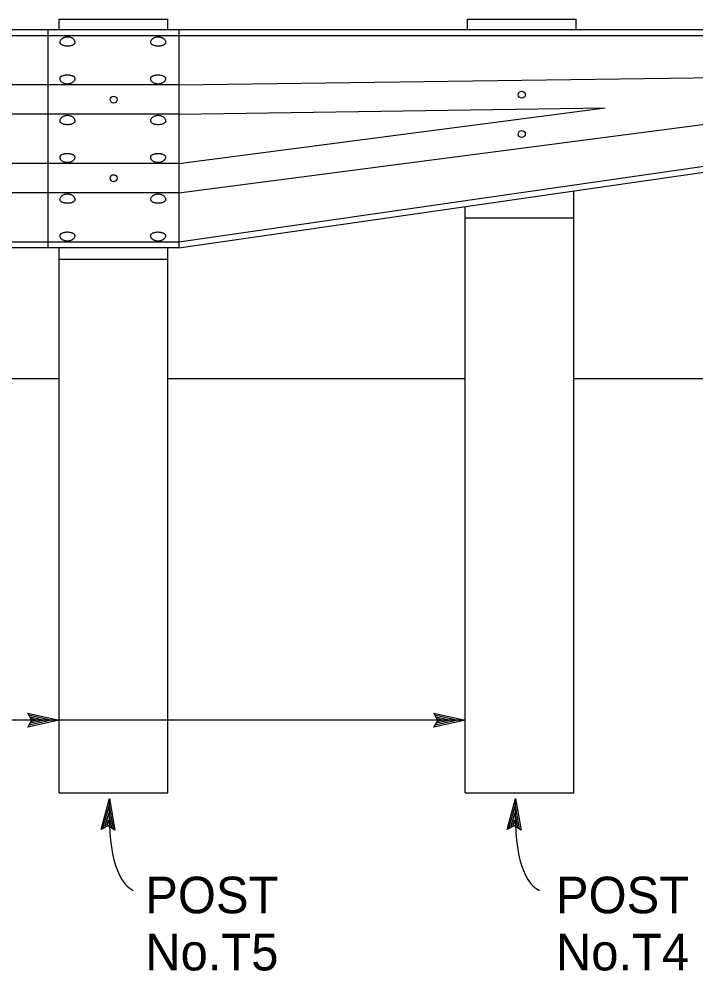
# Model space of a CAD drawing. Extents: x -894 to 866, y -476 to 714.
# Drawn here: x -311.5 to -182, y 379.6 to 561.7 of the extents above; entities that cross this region are included whole.
import ezdxf

# ---------------------------------------------------------------- set-up
doc = ezdxf.new("R2010")
doc.units = 0
for name, color, linetype in [('56 Stage 3 Anno', 7, 'Continuous'), ('57 Undefined', 7, 'Continuous'), ('60 Nongeo Data', 7, 'Continuous')]:
    doc.layers.add(name, color=color, linetype=linetype)

msp = doc.modelspace()

# ---------------------------------------------------------------- linework, layer by layer
at = {"layer": '56 Stage 3 Anno'}
for p, q in [((-309.07, 427.57), (-309.87, 428.91)), ((-309.87, 428.91), (-309.87, 428.91)), ((-309.87, 428.91), (-303.87, 427.57)), ((-309.65, 428.56), (-305.25, 427.57)), ((-309.42, 428.2), (-306.63, 427.57)), ((-231.37, 427.57), (-232.17, 428.91)), ((-232.17, 428.91), (-232.17, 428.91)), ((-232.17, 428.91), (-226.17, 427.57)), ((-231.95, 428.56), (-227.55, 427.57)), ((-231.72, 428.2), (-228.93, 427.57)), ((-226.17, 427.57), (-585.77, 427.57)), ((-303.87, 427.57), (-309.87, 426.24)), ((-309.87, 426.24), (-309.07, 427.57)), ((-309.87, 426.24), (-309.87, 426.24)), ((-305.26, 427.57), (-309.64, 426.6)), ((-306.63, 427.57), (-309.46, 426.95)), ((-309.24, 427.85), (-308.01, 427.57)), ((-308.01, 427.57), (-309.22, 427.31)), ((-303.87, 427.57), (-303.87, 427.57)), ((-226.17, 427.57), (-232.17, 426.24)), ((-232.17, 426.24), (-231.37, 427.57)), ((-232.17, 426.24), (-232.17, 426.24)), ((-227.56, 427.57), (-231.94, 426.6)), ((-228.93, 427.57), (-231.76, 426.95)), ((-231.54, 427.85), (-230.32, 427.57)), ((-230.32, 427.57), (-231.52, 427.31)), ((-226.17, 427.57), (-226.17, 427.57)), ((-295.85, 406.62), (-294.22, 412.55)), ((-294.22, 412.55), (-294.22, 412.55)), ((-294.22, 412.55), (-293.18, 406.49)), ((-218.15, 406.62), (-216.52, 412.55)), ((-216.52, 412.55), (-216.52, 412.55)), ((-216.52, 412.55), (-215.48, 406.49)), ((-295.48, 406.82), (-294.29, 411.17)), ((-295.11, 407.03), (-294.36, 409.79)), ((-294.36, 409.79), (-293.86, 406.93)), ((-294.28, 411.16), (-293.53, 406.74)), ((-217.78, 406.82), (-216.59, 411.17)), ((-217.41, 407.03), (-216.66, 409.79)), ((-216.66, 409.79), (-216.16, 406.93)), ((-216.59, 411.16), (-215.83, 406.74)), ((-294.75, 407.19), (-294.42, 408.41)), ((-294.42, 408.41), (-294.21, 407.19)), ((-217.05, 407.19), (-216.72, 408.41)), ((-216.72, 408.41), (-216.51, 407.19)), ((-294.47, 407.35), (-295.85, 406.62)), ((-295.85, 406.62), (-295.85, 406.62)), ((-293.18, 406.49), (-294.47, 407.35)), ((-293.18, 406.49), (-293.18, 406.49)), ((-216.77, 407.35), (-218.15, 406.62)), ((-218.15, 406.62), (-218.15, 406.62)), ((-215.48, 406.49), (-216.77, 407.35)), ((-215.48, 406.49), (-215.48, 406.49))]:
    msp.add_line(p, q, dxfattribs=at)
for centre in [(-274.24, 439.82), (-196.54, 439.82)]:
    msp.add_ellipse(centre, major_axis=(14.78, 45.15), ratio=0.3001, start_param=2.313841, end_param=3.09253, dxfattribs=at)
at = {"layer": '60 Nongeo Data'}
for p, q in [((-303.87, 561.67), (-283.04, 561.67)), ((-303.87, 559.59), (-303.87, 561.67)), ((-283.04, 559.59), (-283.04, 561.67)), ((-225.75, 561.67), (-204.91, 561.67)), ((-225.75, 559.59), (-225.75, 561.67)), ((-204.91, 559.59), (-204.91, 561.67)), ((370.97, 559.59), (-678.22, 559.59)), ((-305.95, 517.92), (-305.95, 559.59)), ((-280.95, 559.59), (-280.95, 517.92)), ((370.97, 558.49), (-587.42, 558.49)), ((-280.95, 549.07), (-150.75, 550.86)), ((-280.95, 549.07), (-587.42, 549.07)), ((-280.95, 528.43), (-150.75, 545.41)), ((-280.95, 534.04), (-199.38, 544.68)), ((-280.95, 543.46), (-199.38, 544.68)), ((-280.95, 543.46), (-587.42, 543.46)), ((-150.75, 537.78), (-280.95, 519.01)), ((-280.95, 517.92), (-150.75, 536.68)), ((-280.95, 534.04), (-587.42, 534.04)), ((-280.95, 528.43), (-587.42, 528.43)), ((-205.34, 413.62), (-205.34, 528.81)), ((-226.17, 413.62), (-226.17, 525.81)), ((-226.17, 523.65), (-205.34, 523.65)), ((-280.95, 519.01), (-587.42, 519.01)), ((-280.95, 517.92), (-647.19, 517.92)), ((-303.87, 413.62), (-303.87, 517.92)), ((-283.04, 413.62), (-283.04, 517.92)), ((-303.87, 515.77), (-283.04, 515.77)), ((-361.16, 492.92), (-303.87, 492.92)), ((-283.04, 492.92), (-226.17, 492.92)), ((-205.34, 492.92), (-147.62, 492.92)), ((-303.87, 413.62), (-283.04, 413.62)), ((-226.17, 413.62), (-205.34, 413.62))]:
    msp.add_line(p, q, dxfattribs=at)
for centre in [(-293.45, 546.27), (-215.33, 547.2), (-215.33, 539.67), (-293.45, 531.23)]:
    msp.add_circle(centre, 0.668, dxfattribs=at)
for centre, radius, start, end in [((-303.01, 557.2), 0.727, 163.9857, 179.9207), ((-302.92, 557.17), 0.812, 149.0712, 163.8702), ((-302.78, 557.09), 0.979, 135.9685, 149.0384), ((-302.61, 556.93), 1.21, 124.6619, 135.994), ((-302.46, 556.7), 1.48, 114.8077, 124.7095), ((-302.34, 556.46), 1.75, 105.9916, 114.857), ((-302.28, 556.26), 1.97, 97.8295, 106.0365), ((-302.27, 556.14), 2.09, 89.9804, 97.8701), ((-302.26, 556.14), 2.09, 82.1299, 90.0196), ((-302.25, 556.26), 1.97, 73.9635, 82.1705), ((-302.19, 556.46), 1.75, 65.143, 74.0084), ((-302.07, 556.7), 1.48, 55.2905, 65.1923), ((-301.92, 556.93), 1.21, 44.006, 55.3381), ((-301.75, 557.09), 0.979, 30.9616, 44.0315), ((-301.61, 557.17), 0.812, 16.1298, 30.9288), ((-301.52, 557.2), 0.727, 0.0793, 16.0143), ((-285.65, 557.2), 0.727, 163.9857, 179.9207), ((-285.57, 557.17), 0.812, 149.0712, 163.8702), ((-285.43, 557.09), 0.979, 135.9685, 149.0384), ((-285.26, 556.93), 1.21, 124.6619, 135.994), ((-285.1, 556.7), 1.48, 114.8077, 124.7096), ((-284.99, 556.46), 1.75, 105.9916, 114.857), ((-284.93, 556.26), 1.97, 97.8295, 106.0365), ((-284.91, 556.14), 2.09, 89.9804, 97.8701), ((-284.91, 556.14), 2.09, 82.1299, 90.0196), ((-284.89, 556.26), 1.97, 73.9635, 82.1705), ((-284.83, 556.46), 1.75, 65.143, 74.0084), ((-284.72, 556.7), 1.48, 55.2904, 65.1923), ((-284.56, 556.93), 1.21, 44.006, 55.3381), ((-284.39, 557.09), 0.979, 30.9616, 44.0315), ((-284.25, 557.17), 0.812, 16.1298, 30.9288), ((-284.17, 557.2), 0.727, 0.0792, 16.0143), ((-303.42, 557.2), 0.31, 180.4447, 204.6309), ((-303.3, 557.26), 0.45, 204.9597, 223.8576), ((-303.07, 557.47), 0.756, 223.6665, 237.0449), ((-302.81, 557.87), 1.23, 236.8215, 246.471), ((-302.57, 558.42), 1.83, 246.3241, 253.7271), ((-302.39, 559.01), 2.45, 253.637, 259.7266), ((-302.29, 559.52), 2.97, 259.6679, 265.0287), ((-302.27, 559.81), 3.26, 264.9851, 270.0196), ((-302.26, 559.81), 3.26, 269.9804, 275.0149), ((-302.24, 559.52), 2.97, 274.9713, 280.3321), ((-302.14, 559.01), 2.45, 280.2734, 286.363), ((-301.96, 558.42), 1.83, 286.2729, 293.6759), ((-301.72, 557.87), 1.23, 293.529, 303.1785), ((-301.46, 557.47), 0.756, 302.9551, 316.3335), ((-301.23, 557.26), 0.45, 316.1424, 335.0403), ((-301.11, 557.2), 0.31, 335.3691, 359.5553), ((-286.07, 557.2), 0.31, 180.4447, 204.6309), ((-285.94, 557.26), 0.45, 204.9597, 223.8576), ((-285.72, 557.47), 0.756, 223.6665, 237.0449), ((-285.46, 557.87), 1.23, 236.8215, 246.4711), ((-285.21, 558.42), 1.83, 246.3241, 253.7271), ((-285.03, 559.01), 2.45, 253.637, 259.7266), ((-284.94, 559.52), 2.97, 259.6679, 265.0287), ((-284.91, 559.81), 3.26, 264.9851, 270.0196), ((-284.91, 559.81), 3.26, 269.9804, 275.0149), ((-284.88, 559.52), 2.97, 274.9713, 280.3321), ((-284.79, 559.01), 2.45, 280.2734, 286.363), ((-284.61, 558.42), 1.83, 286.2729, 293.6759), ((-284.37, 557.87), 1.23, 293.5289, 303.1785), ((-284.1, 557.47), 0.756, 302.9551, 316.3335), ((-283.88, 557.26), 0.45, 316.1424, 335.0403), ((-283.75, 557.2), 0.31, 335.3691, 359.5553), ((-303.45, 550.3), 0.299, 154.9161, 179.5263), ((-303.06, 550.3), 0.693, 180.0889, 196.3945), ((-303.33, 550.24), 0.441, 135.5458, 154.5823), ((-302.98, 550.33), 0.783, 196.5211, 211.5634), ((-303.1, 550.02), 0.752, 122.4251, 135.7582), ((-302.84, 549.61), 1.24, 113.1117, 122.6588), ((-302.59, 549.05), 1.86, 105.9691, 113.2615), ((-302.41, 548.44), 2.49, 100.076, 106.0596), ((-302.32, 547.91), 3.03, 94.8743, 100.1345), ((-302.29, 547.61), 3.33, 89.9806, 94.9176), ((-302.29, 547.61), 3.33, 85.0824, 90.0194), ((-302.26, 547.91), 3.03, 79.8655, 85.1257), ((-302.16, 548.44), 2.49, 73.9404, 79.924), ((-301.98, 549.05), 1.86, 66.7385, 74.0309), ((-301.74, 549.61), 1.24, 57.3412, 66.8883), ((-301.47, 550.02), 0.752, 44.2418, 57.5748), ((-301.25, 550.24), 0.441, 25.4177, 44.4542), ((-301.6, 550.33), 0.783, 328.4366, 343.4789), ((-301.12, 550.3), 0.299, 0.4737, 25.0839), ((-301.51, 550.3), 0.693, 343.6055, 359.9111), ((-286.1, 550.3), 0.299, 154.9161, 179.5263), ((-285.71, 550.3), 0.693, 180.0889, 196.3945), ((-285.97, 550.24), 0.441, 135.5458, 154.5823), ((-285.62, 550.33), 0.783, 196.5211, 211.5634), ((-285.75, 550.02), 0.752, 122.4251, 135.7582), ((-285.48, 549.61), 1.24, 113.1117, 122.6588), ((-285.24, 549.05), 1.86, 105.9691, 113.2615), ((-285.06, 548.44), 2.49, 100.076, 106.0596), ((-284.96, 547.91), 3.03, 94.8743, 100.1345), ((-284.93, 547.61), 3.33, 89.9806, 94.9176), ((-284.93, 547.61), 3.33, 85.0824, 90.0194), ((-284.9, 547.91), 3.03, 79.8655, 85.1257), ((-284.81, 548.44), 2.49, 73.9404, 79.924), ((-284.63, 549.05), 1.86, 66.7385, 74.0309), ((-284.38, 549.61), 1.24, 57.3412, 66.8883), ((-284.12, 550.02), 0.752, 44.2418, 57.5749), ((-283.89, 550.24), 0.441, 25.4177, 44.4542), ((-284.24, 550.33), 0.783, 328.4366, 343.4789), ((-283.76, 550.3), 0.299, 0.4737, 25.0839), ((-284.16, 550.3), 0.693, 343.6055, 359.9111), ((-302.83, 550.42), 0.958, 211.5946, 224.7451), ((-302.65, 550.6), 1.21, 224.7131, 235.9997), ((-302.49, 550.84), 1.49, 235.9464, 245.7268), ((-302.37, 551.09), 1.78, 245.6739, 254.3782), ((-302.31, 551.31), 2.01, 254.3315, 262.3588), ((-302.29, 551.44), 2.14, 262.317, 270.02), ((-302.29, 551.44), 2.14, 269.98, 277.683), ((-302.27, 551.31), 2.01, 277.6412, 285.6685), ((-302.2, 551.09), 1.78, 285.6218, 294.3261), ((-302.09, 550.84), 1.49, 294.2732, 304.0536), ((-301.92, 550.6), 1.21, 304.0003, 315.2869), ((-301.75, 550.42), 0.958, 315.2549, 328.4054), ((-285.47, 550.42), 0.958, 211.5946, 224.7451), ((-285.3, 550.6), 1.21, 224.7131, 235.9997), ((-285.13, 550.84), 1.49, 235.9464, 245.7268), ((-285.01, 551.09), 1.78, 245.6739, 254.3782), ((-284.95, 551.31), 2.01, 254.3315, 262.3588), ((-284.93, 551.44), 2.14, 262.317, 270.02), ((-284.93, 551.44), 2.14, 269.98, 277.683), ((-284.91, 551.31), 2.01, 277.6412, 285.6685), ((-284.85, 551.09), 1.78, 285.6218, 294.3261), ((-284.73, 550.84), 1.49, 294.2732, 304.0536), ((-284.57, 550.6), 1.21, 304.0003, 315.2869), ((-284.39, 550.42), 0.958, 315.2549, 328.4054), ((-302.78, 542.06), 0.979, 135.9685, 149.0384), ((-302.61, 541.89), 1.21, 124.6619, 135.994), ((-302.46, 541.67), 1.48, 114.8077, 124.7095), ((-302.34, 541.43), 1.75, 105.9916, 114.857), ((-302.28, 541.22), 1.97, 97.8295, 106.0365), ((-302.27, 541.11), 2.09, 89.9804, 97.8701), ((-302.26, 541.11), 2.09, 82.1299, 90.0196), ((-302.25, 541.22), 1.97, 73.9635, 82.1705), ((-302.19, 541.43), 1.75, 65.143, 74.0084), ((-302.07, 541.67), 1.48, 55.2905, 65.1923), ((-301.92, 541.89), 1.21, 44.006, 55.3381), ((-301.75, 542.06), 0.979, 30.9616, 44.0315), ((-285.43, 542.06), 0.979, 135.9685, 149.0384), ((-285.26, 541.89), 1.21, 124.6619, 135.994), ((-285.1, 541.67), 1.48, 114.8077, 124.7096), ((-284.99, 541.43), 1.75, 105.9916, 114.857), ((-284.93, 541.22), 1.97, 97.8295, 106.0365), ((-284.91, 541.11), 2.09, 89.9804, 97.8701), ((-284.91, 541.11), 2.09, 82.1299, 90.0196), ((-284.89, 541.22), 1.97, 73.9635, 82.1705), ((-284.83, 541.43), 1.75, 65.143, 74.0084), ((-284.72, 541.67), 1.48, 55.2904, 65.1923), ((-284.56, 541.89), 1.21, 44.006, 55.3381), ((-284.39, 542.06), 0.979, 30.9616, 44.0315), ((-303.01, 542.17), 0.727, 163.9857, 179.9207), ((-303.42, 542.17), 0.31, 180.4447, 204.6309), ((-302.92, 542.14), 0.812, 149.0712, 163.8702), ((-303.3, 542.23), 0.45, 204.9597, 223.8576), ((-303.07, 542.44), 0.756, 223.6665, 237.0449), ((-302.81, 542.84), 1.23, 236.8215, 246.471), ((-302.57, 543.39), 1.83, 246.3241, 253.7271), ((-302.39, 543.98), 2.45, 253.637, 259.7266), ((-302.29, 544.49), 2.97, 259.6679, 265.0287), ((-302.27, 544.78), 3.26, 264.9851, 270.0196), ((-302.26, 544.78), 3.26, 269.9804, 275.0149), ((-302.24, 544.49), 2.97, 274.9713, 280.3321), ((-302.14, 543.98), 2.45, 280.2734, 286.363), ((-301.96, 543.39), 1.83, 286.2729, 293.6759), ((-301.72, 542.84), 1.23, 293.529, 303.1785), ((-301.46, 542.44), 0.756, 302.9551, 316.3335), ((-301.61, 542.14), 0.812, 16.1298, 30.9288), ((-301.23, 542.23), 0.45, 316.1424, 335.0403), ((-301.52, 542.17), 0.727, 0.0793, 16.0143), ((-301.11, 542.17), 0.31, 335.3691, 359.5553), ((-285.65, 542.17), 0.727, 163.9857, 179.9207), ((-286.07, 542.17), 0.31, 180.4447, 204.6309), ((-285.57, 542.14), 0.812, 149.0712, 163.8702), ((-285.94, 542.23), 0.45, 204.9597, 223.8576), ((-285.72, 542.44), 0.756, 223.6665, 237.0449), ((-285.46, 542.84), 1.23, 236.8215, 246.4711), ((-285.21, 543.39), 1.83, 246.3241, 253.7271), ((-285.03, 543.98), 2.45, 253.637, 259.7266), ((-284.94, 544.49), 2.97, 259.6679, 265.0287), ((-284.91, 544.78), 3.26, 264.9851, 270.0196), ((-284.91, 544.78), 3.26, 269.9804, 275.0149), ((-284.88, 544.49), 2.97, 274.9713, 280.3321), ((-284.79, 543.98), 2.45, 280.2734, 286.363), ((-284.61, 543.39), 1.83, 286.2729, 293.6759), ((-284.37, 542.84), 1.23, 293.5289, 303.1785), ((-284.1, 542.44), 0.756, 302.9551, 316.3335), ((-284.25, 542.14), 0.812, 16.1298, 30.9288), ((-283.88, 542.23), 0.45, 316.1424, 335.0403), ((-284.17, 542.17), 0.727, 0.0792, 16.0143), ((-283.75, 542.17), 0.31, 335.3691, 359.5553), ((-303.45, 535.27), 0.299, 154.9161, 179.5263), ((-303.33, 535.21), 0.441, 135.5458, 154.5823), ((-303.1, 534.99), 0.752, 122.4251, 135.7582), ((-302.84, 534.58), 1.24, 113.1117, 122.6588), ((-302.59, 534.02), 1.86, 105.9691, 113.2615), ((-302.41, 533.4), 2.49, 100.076, 106.0596), ((-302.32, 532.88), 3.03, 94.8743, 100.1345), ((-302.29, 532.58), 3.33, 89.9806, 94.9176), ((-302.29, 532.58), 3.33, 85.0824, 90.0194), ((-302.26, 532.88), 3.03, 79.8655, 85.1257), ((-302.16, 533.4), 2.49, 73.9404, 79.924), ((-301.98, 534.02), 1.86, 66.7385, 74.0309), ((-301.74, 534.58), 1.24, 57.3412, 66.8883), ((-301.47, 534.99), 0.752, 44.2418, 57.5748), ((-301.25, 535.21), 0.441, 25.4177, 44.4542), ((-301.12, 535.27), 0.299, 0.4737, 25.0839), ((-286.1, 535.27), 0.299, 154.9161, 179.5263), ((-285.97, 535.21), 0.441, 135.5458, 154.5823), ((-285.75, 534.99), 0.752, 122.4251, 135.7582), ((-285.48, 534.58), 1.24, 113.1117, 122.6588), ((-285.24, 534.02), 1.86, 105.9691, 113.2615), ((-285.06, 533.4), 2.49, 100.076, 106.0596), ((-284.96, 532.88), 3.03, 94.8743, 100.1345), ((-284.93, 532.58), 3.33, 89.9806, 94.9176), ((-284.93, 532.58), 3.33, 85.0824, 90.0194), ((-284.9, 532.88), 3.03, 79.8655, 85.1257), ((-284.81, 533.4), 2.49, 73.9404, 79.924), ((-284.63, 534.02), 1.86, 66.7385, 74.0309), ((-284.38, 534.58), 1.24, 57.3412, 66.8883), ((-284.12, 534.99), 0.752, 44.2418, 57.5749), ((-283.89, 535.21), 0.441, 25.4177, 44.4542), ((-283.76, 535.27), 0.299, 0.4737, 25.0839), ((-303.06, 535.27), 0.693, 180.0889, 196.3945), ((-302.98, 535.3), 0.783, 196.5211, 211.5634), ((-302.83, 535.39), 0.958, 211.5946, 224.7451), ((-302.65, 535.57), 1.21, 224.7131, 235.9997), ((-302.49, 535.8), 1.49, 235.9464, 245.7268), ((-302.37, 536.06), 1.78, 245.6739, 254.3782), ((-302.31, 536.28), 2.01, 254.3315, 262.3588), ((-302.29, 536.41), 2.14, 262.317, 270.02), ((-302.29, 536.41), 2.14, 269.98, 277.683), ((-302.27, 536.28), 2.01, 277.6412, 285.6685), ((-302.2, 536.06), 1.78, 285.6218, 294.3261), ((-302.09, 535.8), 1.49, 294.2732, 304.0536), ((-301.92, 535.57), 1.21, 304.0003, 315.2869), ((-301.75, 535.39), 0.958, 315.2549, 328.4054), ((-301.6, 535.3), 0.783, 328.4366, 343.4789), ((-301.51, 535.27), 0.693, 343.6055, 359.9111), ((-285.71, 535.27), 0.693, 180.0889, 196.3945), ((-285.62, 535.3), 0.783, 196.5211, 211.5634), ((-285.47, 535.39), 0.958, 211.5946, 224.7451), ((-285.3, 535.57), 1.21, 224.7131, 235.9997), ((-285.13, 535.8), 1.49, 235.9464, 245.7268), ((-285.01, 536.06), 1.78, 245.6739, 254.3782), ((-284.95, 536.28), 2.01, 254.3315, 262.3588), ((-284.93, 536.41), 2.14, 262.317, 270.02), ((-284.93, 536.41), 2.14, 269.98, 277.683), ((-284.91, 536.28), 2.01, 277.6412, 285.6685), ((-284.85, 536.06), 1.78, 285.6218, 294.3261), ((-284.73, 535.8), 1.49, 294.2732, 304.0536), ((-284.57, 535.57), 1.21, 304.0003, 315.2869), ((-284.39, 535.39), 0.958, 315.2549, 328.4054), ((-284.24, 535.3), 0.783, 328.4366, 343.4789), ((-284.16, 535.27), 0.693, 343.6055, 359.9111), ((-302.28, 526.19), 1.97, 97.8295, 106.0365), ((-302.27, 526.07), 2.09, 89.9804, 97.8701), ((-302.26, 526.07), 2.09, 82.1299, 90.0196), ((-302.25, 526.19), 1.97, 73.9635, 82.1705), ((-284.93, 526.19), 1.97, 97.8295, 106.0365), ((-284.91, 526.07), 2.09, 89.9804, 97.8701), ((-284.91, 526.07), 2.09, 82.1299, 90.0196), ((-284.89, 526.19), 1.97, 73.9635, 82.1705), ((-303.01, 527.14), 0.727, 163.9857, 179.9207), ((-303.42, 527.14), 0.31, 180.4447, 204.6309), ((-302.92, 527.11), 0.812, 149.0712, 163.8702), ((-303.3, 527.2), 0.45, 204.9597, 223.8576), ((-302.78, 527.03), 0.979, 135.9685, 149.0384), ((-303.07, 527.41), 0.756, 223.6665, 237.0449), ((-302.61, 526.86), 1.21, 124.6619, 135.994), ((-302.81, 527.81), 1.23, 236.8215, 246.471), ((-302.46, 526.64), 1.48, 114.8077, 124.7095), ((-302.57, 528.36), 1.83, 246.3241, 253.7271), ((-302.34, 526.4), 1.75, 105.9916, 114.857), ((-302.39, 528.95), 2.45, 253.637, 259.7266), ((-302.29, 529.46), 2.97, 259.6679, 265.0287), ((-302.27, 529.75), 3.26, 264.9851, 270.0196), ((-302.26, 529.75), 3.26, 269.9804, 275.0149), ((-302.24, 529.46), 2.97, 274.9713, 280.3321), ((-302.19, 526.4), 1.75, 65.143, 74.0084), ((-302.14, 528.95), 2.45, 280.2734, 286.363), ((-302.07, 526.64), 1.48, 55.2905, 65.1923), ((-301.96, 528.36), 1.83, 286.2729, 293.6759), ((-301.92, 526.86), 1.21, 44.006, 55.3381), ((-301.72, 527.81), 1.23, 293.529, 303.1785), ((-301.75, 527.03), 0.979, 30.9616, 44.0315), ((-301.46, 527.41), 0.756, 302.9551, 316.3335), ((-301.61, 527.11), 0.812, 16.1298, 30.9288), ((-301.23, 527.2), 0.45, 316.1424, 335.0403), ((-301.52, 527.14), 0.727, 0.0793, 16.0143), ((-301.11, 527.14), 0.31, 335.3691, 359.5553), ((-285.65, 527.14), 0.727, 163.9857, 179.9207), ((-286.07, 527.14), 0.31, 180.4447, 204.6309), ((-285.57, 527.11), 0.812, 149.0712, 163.8702), ((-285.94, 527.2), 0.45, 204.9597, 223.8576), ((-285.43, 527.03), 0.979, 135.9685, 149.0384), ((-285.72, 527.41), 0.756, 223.6665, 237.0449), ((-285.26, 526.86), 1.21, 124.6619, 135.994), ((-285.46, 527.81), 1.23, 236.8215, 246.4711), ((-285.1, 526.64), 1.48, 114.8077, 124.7096), ((-285.21, 528.36), 1.83, 246.3241, 253.7271), ((-284.99, 526.4), 1.75, 105.9916, 114.857), ((-285.03, 528.95), 2.45, 253.637, 259.7266), ((-284.94, 529.46), 2.97, 259.6679, 265.0287), ((-284.91, 529.75), 3.26, 264.9851, 270.0196), ((-284.91, 529.75), 3.26, 269.9804, 275.0149), ((-284.88, 529.46), 2.97, 274.9713, 280.3321), ((-284.83, 526.4), 1.75, 65.143, 74.0084), ((-284.79, 528.95), 2.45, 280.2734, 286.363), ((-284.72, 526.64), 1.48, 55.2904, 65.1923), ((-284.61, 528.36), 1.83, 286.2729, 293.6759), ((-284.56, 526.86), 1.21, 44.006, 55.3381), ((-284.37, 527.81), 1.23, 293.5289, 303.1785), ((-284.39, 527.03), 0.979, 30.9616, 44.0315), ((-284.1, 527.41), 0.756, 302.9551, 316.3335), ((-284.25, 527.11), 0.812, 16.1298, 30.9288), ((-283.88, 527.2), 0.45, 316.1424, 335.0403), ((-284.17, 527.14), 0.727, 0.0792, 16.0143), ((-283.75, 527.14), 0.31, 335.3691, 359.5553), ((-302.41, 518.37), 2.49, 100.076, 106.0596), ((-302.32, 517.85), 3.03, 94.8743, 100.1345), ((-302.29, 517.55), 3.33, 89.9806, 94.9176), ((-302.29, 517.55), 3.33, 85.0824, 90.0194), ((-302.26, 517.85), 3.03, 79.8655, 85.1257), ((-302.16, 518.37), 2.49, 73.9404, 79.924), ((-285.06, 518.37), 2.49, 100.076, 106.0596), ((-284.96, 517.85), 3.03, 94.8743, 100.1345), ((-284.93, 517.55), 3.33, 89.9806, 94.9176), ((-284.93, 517.55), 3.33, 85.0824, 90.0194), ((-284.9, 517.85), 3.03, 79.8655, 85.1257), ((-284.81, 518.37), 2.49, 73.9404, 79.924), ((-303.45, 520.24), 0.299, 154.9161, 179.5263), ((-303.06, 520.24), 0.693, 180.0889, 196.3945), ((-303.33, 520.18), 0.441, 135.5458, 154.5823), ((-302.98, 520.27), 0.783, 196.5211, 211.5634), ((-303.1, 519.96), 0.752, 122.4251, 135.7582), ((-302.83, 520.36), 0.958, 211.5946, 224.7451), ((-302.84, 519.55), 1.24, 113.1117, 122.6588), ((-302.65, 520.53), 1.21, 224.7131, 235.9997), ((-302.59, 518.99), 1.86, 105.9691, 113.2615), ((-302.49, 520.77), 1.49, 235.9464, 245.7268), ((-302.37, 521.03), 1.78, 245.6739, 254.3782), ((-302.31, 521.25), 2.01, 254.3315, 262.3588), ((-302.29, 521.38), 2.14, 262.317, 270.02), ((-302.29, 521.38), 2.14, 269.98, 277.683), ((-302.27, 521.25), 2.01, 277.6412, 285.6685), ((-302.2, 521.03), 1.78, 285.6218, 294.3261), ((-301.98, 518.99), 1.86, 66.7385, 74.0309), ((-302.09, 520.77), 1.49, 294.2732, 304.0536), ((-301.74, 519.55), 1.24, 57.3412, 66.8883), ((-301.92, 520.53), 1.21, 304.0003, 315.2869), ((-301.47, 519.96), 0.752, 44.2418, 57.5748), ((-301.75, 520.36), 0.958, 315.2549, 328.4054), ((-301.25, 520.18), 0.441, 25.4177, 44.4542), ((-301.6, 520.27), 0.783, 328.4366, 343.4789), ((-301.12, 520.24), 0.299, 0.4737, 25.0839), ((-301.51, 520.24), 0.693, 343.6055, 359.9111), ((-286.1, 520.24), 0.299, 154.9161, 179.5263), ((-285.71, 520.24), 0.693, 180.0889, 196.3945), ((-285.97, 520.18), 0.441, 135.5458, 154.5823), ((-285.62, 520.27), 0.783, 196.5211, 211.5634), ((-285.75, 519.96), 0.752, 122.4251, 135.7582), ((-285.47, 520.36), 0.958, 211.5946, 224.7451), ((-285.48, 519.55), 1.24, 113.1117, 122.6588), ((-285.3, 520.53), 1.21, 224.7131, 235.9997), ((-285.24, 518.99), 1.86, 105.9691, 113.2615), ((-285.13, 520.77), 1.49, 235.9464, 245.7268), ((-285.01, 521.03), 1.78, 245.6739, 254.3782), ((-284.95, 521.25), 2.01, 254.3315, 262.3588), ((-284.93, 521.38), 2.14, 262.317, 270.02), ((-284.93, 521.38), 2.14, 269.98, 277.683), ((-284.91, 521.25), 2.01, 277.6412, 285.6685), ((-284.85, 521.03), 1.78, 285.6218, 294.3261), ((-284.63, 518.99), 1.86, 66.7385, 74.0309), ((-284.73, 520.77), 1.49, 294.2732, 304.0536), ((-284.38, 519.55), 1.24, 57.3412, 66.8883), ((-284.57, 520.53), 1.21, 304.0003, 315.2869), ((-284.12, 519.96), 0.752, 44.2418, 57.5749), ((-284.39, 520.36), 0.958, 315.2549, 328.4054), ((-283.89, 520.18), 0.441, 25.4177, 44.4542), ((-284.24, 520.27), 0.783, 328.4366, 343.4789), ((-283.76, 520.24), 0.299, 0.4737, 25.0839), ((-284.16, 520.24), 0.693, 343.6055, 359.9111)]:
    msp.add_arc(centre, radius, start, end, dxfattribs=at)

# ---------------------------------------------------------------- texts
at = {"layer": '57 Undefined'}
for s, p in [('POST', (-287.39, 390.61)), ('POST', (-208.8, 390.61)), ('No.T5', (-287.39, 379.68)), ('No.T4', (-208.8, 379.68))]:
    msp.add_text(s, height=7, dxfattribs=at).set_placement(p)

doc.saveas('drawing.dxf')
